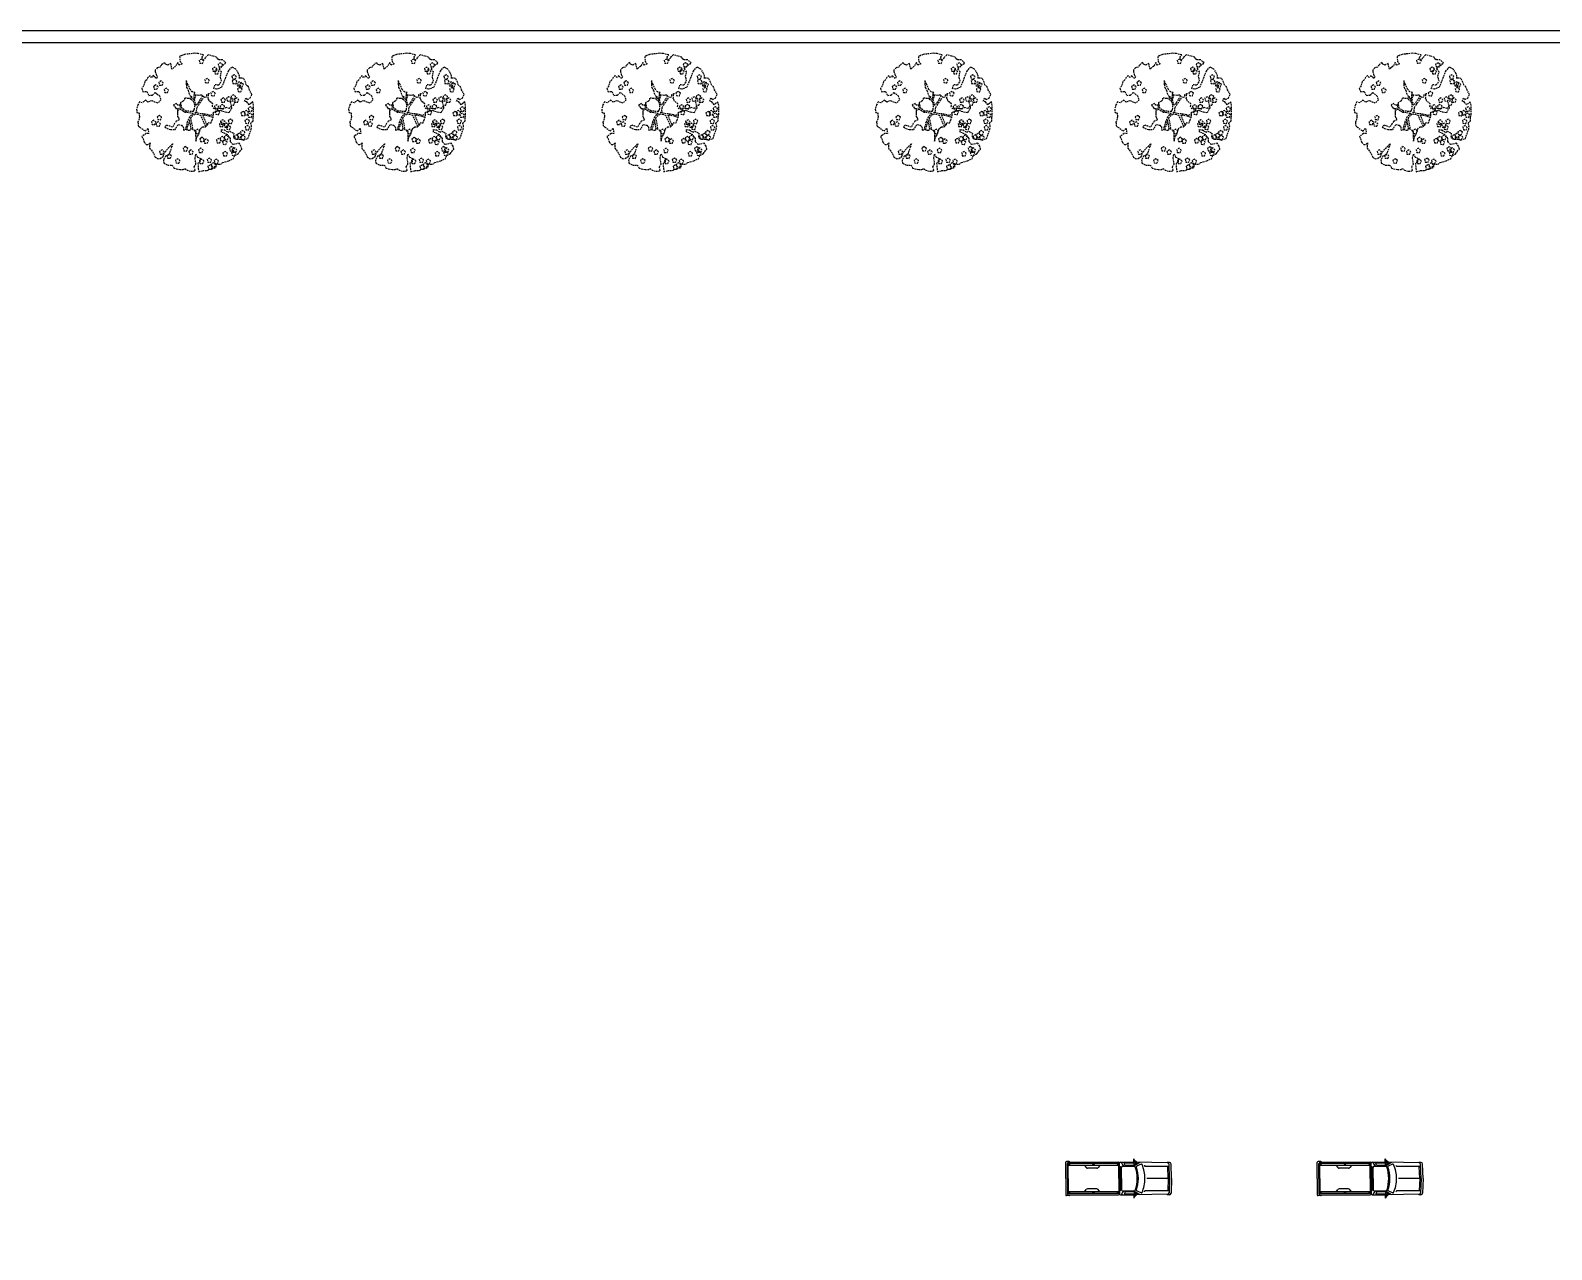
# Model space of a CAD drawing. Header units: feet. Extents: x 655 to 3246, y 42 to 1922.
# Drawn here: x 925.1 to 1174.2, y 493.4 to 693 of the extents above; entities that cross this region are included whole.
import ezdxf

# ---------------------------------------------------------------- set-up
doc = ezdxf.new("R2010")
doc.units = ezdxf.units.FT
doc.header["$MEASUREMENT"] = 0
doc.linetypes.add('DASHED', pattern=[0.75, 0.5, -0.25])
doc.layers.add('ARBOL', color=84, linetype='Continuous')
doc.styles.add('ATTR', font='romans.shx', dxfattribs={"width": 0.8, "height": 1.114828})

# ---------------------------------------------------------------- blocks, each defined once
blk = doc.blocks.new('Large Pickup Truck PV')
at = {"linetype": 'Continuous'}
for p, q in [((-209, 0), (-209, 32.1)), ((-202.2, 33.5), (-207.6, 33.5)), ((-203.3, 32.1), (-104.7, 32.1)), ((-200.9, 32.8), (-200.6, 32.1)), ((-102.8, 0), (-102.8, 30.3)), ((-101, 32.3), (-70.4, 32.3)), ((-92.2, 26.5), (-93.3, 30.1)), ((-68.1, 30.6), (-92.9, 30.6)), ((-74.9, 33.2), (-74.9, 38.8)), ((-73.3, 35.8), (-74.9, 38.8)), ((-73.5, 34.8), (-74.9, 33.2)), ((-68, 30), (-74.9, 26.2)), ((-74.1, 26.6), (-74.1, 30.6)), ((-70.5, 32.3), (-73.5, 34.8)), ((-69, 32.3), (-73.3, 35.8)), ((-7.6, 30.8), (-70.4, 32.3)), ((-8.7, 31.5), (-9.4, 30.8)), ((-4.4, 31.8), (-8, 31.8)), ((-209, 0), (-209, -32.1)), ((-205.7, 0), (-205.7, 29.8)), ((-102.8, 29.6), (-205.7, 29.6)), ((-104.4, 26), (-205.7, 26)), ((-205.7, 0), (-205.7, -29.8)), ((-204, 0), (-204, 26)), ((-204, 0), (-204, -26)), ((-203.9, 28.9), (-201.7, 28.9)), ((-203.9, 27.8), (-203.9, 28.9)), ((-203.9, 27.8), (-203.9, 26.7)), ((-203.9, 26.7), (-201.7, 26.7)), ((-201.7, 28.9), (-201.7, 27.8)), ((-201.7, 26.7), (-201.7, 27.8)), ((-171.8, 26), (-168.6, 21.7)), ((-147.5, 20.4), (-166, 20.4)), ((-153.1, 28.9), (-155.4, 28.9)), ((-155.4, 28.9), (-155.4, 27.8)), ((-155.4, 26.7), (-155.4, 27.8)), ((-153.1, 26.7), (-155.4, 26.7)), ((-153.1, 27.8), (-153.1, 28.9)), ((-153.1, 27.8), (-153.1, 26.7)), ((-141.7, 26), (-144.9, 21.7)), ((-104.5, 28.9), (-106.8, 28.9)), ((-106.8, 28.9), (-106.8, 27.8)), ((-106.8, 26.7), (-106.8, 27.8)), ((-104.5, 26.7), (-106.8, 26.7)), ((-104.5, 27.8), (-104.5, 28.9)), ((-104.5, 27.8), (-104.5, 26.7)), ((-104.4, 0), (-104.4, 26)), ((-104.4, 0), (-104.4, -26)), ((-102.8, 0), (-102.8, -30.3)), ((-101.4, 0), (-101.4, 22.9)), ((-101.4, 0), (-101.4, -22.9)), ((-100.6, 23.2), (-100.4, 23)), ((-100.2, 0), (-100.2, 22.4)), ((-100.2, 0), (-100.2, -22.4)), ((-98.9, 0), (-98.9, 22.1)), ((-98.9, 0), (-98.9, -22.1)), ((-96.5, 24.5), (-73.4, 24.5)), ((-75.3, 26.1), (-91.6, 26.1)), ((-60.4, 28.3), (-69, 24.4)), ((-53.8, 26.2), (-53.6, 25.2)), ((-4.9, 24.1), (-52.1, 24.1)), ((-3.9, 0), (-48.9, 0)), ((-6.6, 0), (-7.7, 24.1)), ((-6.6, 0), (-7.7, -24.1)), ((-3.9, 0), (-5.1, 28.3)), ((-3.9, 0), (-5.1, -28.3)), ((0, 0), (-1.2, 28.7)), ((0, 0), (-1.2, -28.7)), ((-104.4, -26), (-205.7, -26)), ((-102.8, -29.6), (-205.7, -29.6)), ((-203.9, -26.7), (-201.7, -26.7)), ((-203.9, -27.8), (-203.9, -26.7)), ((-203.9, -27.8), (-203.9, -28.9)), ((-203.9, -28.9), (-201.7, -28.9)), ((-201.7, -26.7), (-201.7, -27.8)), ((-201.7, -28.9), (-201.7, -27.8)), ((-171.8, -26), (-168.6, -21.7)), ((-147.5, -20.4), (-166, -20.4)), ((-155.4, -26.7), (-155.4, -27.8)), ((-153.1, -26.7), (-155.4, -26.7)), ((-155.4, -28.9), (-155.4, -27.8)), ((-153.1, -28.9), (-155.4, -28.9)), ((-153.1, -27.8), (-153.1, -26.7)), ((-153.1, -27.8), (-153.1, -28.9)), ((-141.7, -26), (-144.9, -21.7)), ((-106.8, -26.7), (-106.8, -27.8)), ((-104.5, -26.7), (-106.8, -26.7)), ((-106.8, -28.9), (-106.8, -27.8)), ((-104.5, -28.9), (-106.8, -28.9)), ((-104.5, -27.8), (-104.5, -26.7)), ((-104.5, -27.8), (-104.5, -28.9)), ((-100.6, -23.2), (-100.4, -23)), ((-96.5, -24.5), (-73.4, -24.5)), ((-92.2, -26.5), (-93.3, -30.1)), ((-75.3, -26.1), (-91.6, -26.1)), ((-68, -30), (-74.9, -26.2)), ((-74.1, -26.6), (-74.1, -30.6)), ((-60.4, -28.3), (-69, -24.4)), ((-53.8, -26.2), (-53.6, -25.2)), ((-4.9, -24.1), (-52.1, -24.1)), ((-202.2, -33.5), (-207.6, -33.5)), ((-203.3, -32.1), (-104.7, -32.1)), ((-200.9, -32.8), (-200.6, -32.1)), ((-101, -32.3), (-70.4, -32.3)), ((-68.1, -30.6), (-92.9, -30.6)), ((-73.5, -34.8), (-74.9, -33.2)), ((-74.9, -33.2), (-74.9, -38.8)), ((-73.3, -35.8), (-74.9, -38.8)), ((-70.5, -32.3), (-73.5, -34.8)), ((-69, -32.3), (-73.3, -35.8)), ((-7.6, -30.8), (-70.4, -32.3)), ((-8.7, -31.5), (-9.4, -30.8)), ((-4.4, -31.8), (-8, -31.8))]:
    blk.add_line(p, q, dxfattribs=at)
for centre, radius, start, end in [((-207.6, 32.1), 1.39, 90, 180), ((-203.3, 29.8), 2.31, 90, 180), ((-202.2, 32.1), 1.39, 29.4972, 90), ((-104.7, 30.3), 1.86, 360, 90), ((-101, 30.4), 1.86, 90, 180), ((-67.4, 45.6), 34.7, 202.5926, 217.5818), ((-92.9, 30.2), 0.385, 90, 196.3203), ((-131.6, 135.9), 124.6, 296.6206, 303.6232), ((-68.1, 30.3), 0.313, 298.9696, 90), ((-8, 30.7), 1.05, 90, 135.0818), ((-7.7, 28.2), 2.54, 2.4683, 88.614), ((-4.4, 28.6), 3.18, 2.4683, 90), ((-166, 23.6), 3.29, 216.138, 270), ((-147.5, 23.6), 3.29, 270, 323.862), ((-100.9, 22.9), 0.434, 47.133, 180), ((-100.9, 22.4), 0.732, 360, 47.133), ((-96.5, 22.1), 2.33, 90, 180), ((-91.6, 26.7), 0.562, 196.3203, 270), ((-75.3, 26.9), 0.831, 270, 298.9696), ((-73.4, 22.6), 1.85, 18.1308, 90), ((-141.3, 0.4), 73.3, 359.7158, 18.1308), ((-141.3, -0.4), 73.3, 341.8692, 0.2842), ((-68.5, 23.3), 1.2, 114.2403, 199.5799), ((-134, 0), 68.4, 360, 19.5799), ((-59.8, 26.9), 1.49, 23.8549, 114.2403), ((-120.6, 0), 68, 360, 23.8549), ((-52.1, 25.6), 1.48, 194.5632, 270), ((-203.3, -29.8), 2.31, 180, 270), ((-166, -23.6), 3.29, 90, 143.862), ((-147.5, -23.6), 3.29, 36.138, 90), ((-100.9, -22.9), 0.434, 180, 312.867), ((-100.9, -22.4), 0.732, 312.867, 360), ((-67.4, -45.6), 34.7, 142.4182, 157.4074), ((-96.5, -22.1), 2.33, 180, 270), ((-91.6, -26.7), 0.562, 90, 163.6797), ((-131.6, -135.9), 124.6, 56.3768, 63.3795), ((-75.3, -26.9), 0.831, 61.0304, 90), ((-73.4, -22.6), 1.85, 270, 341.8692), ((-68.5, -23.3), 1.2, 160.4201, 245.7597), ((-134, 0), 68.4, 340.4201, 360), ((-59.8, -26.9), 1.49, 245.7597, 336.1451), ((-120.6, 0), 68, 336.1451, 360), ((-52.1, -25.6), 1.48, 90, 165.4368), ((-7.7, -28.2), 2.54, 271.386, 357.5316), ((-4.4, -28.6), 3.18, 270, 357.5316), ((-207.6, -32.1), 1.39, 180, 270), ((-202.2, -32.1), 1.39, 270, 330.5028), ((-104.7, -30.3), 1.86, 270, 360), ((-101, -30.4), 1.86, 180, 270), ((-92.9, -30.2), 0.385, 163.6797, 270), ((-68.1, -30.3), 0.313, 270, 61.0304), ((-8, -30.7), 1.05, 224.9182, 270)]:
    blk.add_arc(centre, radius, start, end, dxfattribs=at)
for points in [[(-203.9, 28.9), (-203.9, 26.7), (-201.7, 28.9), (-201.7, 26.7)], [(-153.1, 28.9), (-153.1, 26.7), (-155.4, 28.9), (-155.4, 26.7)], [(-104.5, 28.9), (-104.5, 26.7), (-106.8, 28.9), (-106.8, 26.7)], [(-203.9, -28.9), (-203.9, -26.7), (-201.7, -28.9), (-201.7, -26.7)], [(-153.1, -28.9), (-153.1, -26.7), (-155.4, -28.9), (-155.4, -26.7)], [(-104.5, -28.9), (-104.5, -26.7), (-106.8, -28.9), (-106.8, -26.7)]]:
    blk.add_solid(points, dxfattribs=at)
at = {"style": 'ATTR', "width": 0.8, "flags": 9}
blk.add_attdef('ESTCODE', (0, 0), '', height=0.0439, dxfattribs=at)
blk = doc.blocks.new('TEQUENDAMA')
at = {"layer": 'ARBOL', "linetype": 'DASHED', "ltscale": 0.3}
for points in [[(-3.89, 4.53), (-4.1, 4.29), (-4.1, 4.12), (-4.01, 3.87), (-3.89, 3.63), (-3.97, 3.46), (-4.14, 3.58), (-4.26, 3.75), (-4.47, 3.54), (-4.63, 3.75), (-4.84, 3.54), (-4.96, 3.3), (-5.17, 3.13), (-5.29, 2.7), (-5.48, 2.43), (-5.35, 2.11), (-4.96, 2.14), (-4.76, 1.73), (-4.39, 1.77), (-4.1, 2.02), (-3.68, 1.69), (-3.52, 1.27), (-3.85, 0.94), (-4.47, 1.19), (-4.84, 1.03), (-5.06, 1.26), (-5.42, 0.98), (-5.71, 1.07), (-5.87, 0.78), (-6, 0.32), (-5.96, -0.01), (-5.75, -0.05), (-5.71, -0.42), (-5.75, -0.67), (-5.87, -1), (-5.83, -1.41), (-5.67, -1.49), (-5.13, -1.9), (-4.84, -1.62), (-4.76, -2.15), (-5.05, -2.15), (-5.46, -2.44), (-5.34, -2.69), (-5.21, -3.06), (-5.01, -3.27), (-4.8, -3.27), (-4.63, -3.1), (-4.67, -3.39), (-4.67, -3.64), (-4.39, -3.97), (-4.26, -4.21), (-4.1, -4.54), (-3.85, -4.71), (-3.6, -4.67), (-3.31, -4.5), (-3.1, -4.01), (-2.82, -3.68), (-2.61, -3.47), (-2.32, -3.18), (-2.44, -3.51), (-2.61, -4.01), (-2.73, -4.34), (-3.06, -4.46), (-3.27, -4.83), (-3.23, -5.16), (-2.82, -5.37), (-2.4, -5.37), (-2.24, -5.54), (-2.2, -5.66), (-1.95, -5.74), (-1.58, -5.82), (-1.25, -5.82), (-1.08, -5.7), (-0.87, -5.87), (-0.46, -5.99), (-0.13, -5.95), (-0.05, -5.87), (-0.13, -5.54), (0.04, -5.25), (-0.05, -4.63), (0.04, -4.21), (0.2, -4.54), (0.49, -4.67), (0.45, -5.04), (0.24, -5.16), (0.28, -5.74), (0.33, -6.03), (0.74, -5.91), (1.19, -5.91), (1.36, -5.82), (1.69, -5.74), (2.1, -5.58), (2.1, -5.33), (2.31, -5.25), (2.52, -5.29), (2.76, -5.08), (3.01, -5.04), (3.38, -4.92), (3.84, -4.71), (4, -4.38), (4.33, -4.21), (4.5, -3.97), (4.71, -3.72), (4.62, -3.43), (4.42, -3.14), (3.8, -3.27), (3.55, -2.98), (3.55, -2.65), (3.26, -2.28), (2.64, -1.99), (2.64, -1.74), (2.93, -1.78), (3.3, -2.03), (3.47, -1.9), (3.88, -2.11), (3.84, -2.56), (4.21, -2.73), (4.58, -2.73), (4.87, -2.81), (5.33, -2.65), (5.49, -2.19), (5.66, -1.7), (5.7, -1.37), (5.61, -1.12), (5.74, -0.96), (5.86, -0.87), (5.86, -0.5), (5.9, -0.21), (5.9, 0.74), (5.82, 1.07), (5.45, 0.78), (5.2, 1.07), (4.99, 1.15), (5.12, 1.44), (5.28, 1.31), (5.57, 1.48), (5.74, 1.81), (5.49, 2.3), (5.37, 2.59), (5.16, 2.8), (5.08, 3.09), (4.87, 3.46), (4.66, 3.5), (4.46, 3.46), (4.46, 3.71), (4.37, 3.96), (4.09, 4.41), (3.84, 4.53), (3.67, 4.62), (3.3, 4.2), (2.89, 3.13), (2.64, 2.55), (2.14, 2.35), (1.85, 2.43), (1.98, 2.84), (2.39, 2.8), (2.64, 3.21), (2.52, 3.67), (2.64, 4.12), (2.39, 4.45), (2.76, 4.78), (3.09, 5.03), (2.76, 5.36), (2.35, 5.36), (2.23, 5.44), (2.14, 5.61), (1.77, 5.73), (1.28, 5.85), (0.99, 5.56), (0.78, 5.28), (0.66, 5.61), (0.82, 5.85), (0.28, 5.98), (-0.09, 6.02), (-0.75, 5.94), (-1.12, 5.89), (-1.45, 5.77), (-1.62, 5.69), (-1.58, 5.19), (-1.37, 4.95), (-1.66, 4.82), (-1.82, 5.07), (-2.03, 4.7), (-2.4, 4.41), (-2.53, 4.99), (-2.82, 4.82), (-3.06, 4.9), (-3.15, 5.07), (-3.48, 4.82), (-3.6, 4.62)], [(0.7, 4.99), (0.81, 5.25), (0.59, 5.43), (0.35, 5.29), (0.42, 5.01)], [(2.64, 4.62), (2.75, 4.88), (2.54, 5.06), (2.29, 4.92), (2.36, 4.64)], [(-3.39, 2.76), (-3.28, 3.02), (-3.5, 3.2), (-3.74, 3.06), (-3.68, 2.78)], [(1.38, 1.25), (1.27, 1.42), (1.31, 1.73), (1.34, 1.96), (1.34, 1.9), (1.1, 1.79), (1.1, 1.55), (0.9, 1.52), (0.63, 1.76), (0.49, 1.76), (0.32, 1.73), (-0.13, 1.76), (-0.06, 2.03), (-0.33, 2.1), (-0.54, 2.34), (-0.77, 2.85), (-0.95, 3.26), (-0.95, 2.85), (-0.91, 2.54), (-0.74, 2.24), (-0.67, 1.96), (-0.54, 1.69), (-0.4, 1.62), (-0.4, 1.55), (-0.47, 1.45), (-0.71, 1.42), (-1.12, 1.45), (-1.15, 1.21), (-1.25, 1.15), (-1.53, 0.97), (-1.56, 0.74), (-1.8, 0.74), (-1.94, 0.91), (-2.24, 0.74), (-2, 0.4), (-1.9, 0.43), (-1.83, 0.12), (-1.83, -0.08), (-1.83, -0.42), (-1.73, -0.56), (-1.66, -0.76), (-1.97, -0.9), (-2.14, -1.14), (-2.35, -1.51), (-2.96, -1.28), (-3.13, -1.48), (-2.89, -1.62), (-2.55, -1.75), (-2.07, -1.75), (-1.87, -1.38), (-1.73, -1.24), (-1.42, -1.31), (-1.25, -1.48), (-1.22, -1.82), (-0.95, -1.75), (-0.74, -1.79), (-0.6, -1.82), (-0.37, -1.65), (-0.13, -1.82), (0.01, -2.06), (0.01, -2.37), (0.04, -2.91), (0.18, -2.4), (0.32, -2.26), (0.45, -1.72), (0.73, -1.45), (1, -1.48), (1.24, -1.24), (1.27, -1.04), (1.58, -1.07), (1.68, -0.76), (1.79, -0.56), (1.82, -0.12), (1.82, 0.02), (2.16, 0.12), (2.54, 0.22), (3.02, 0.05), (3.43, -0.01), (3.7, 0.46), (3.66, 0.67), (3.43, 0.4), (3.12, 0.5), (2.78, 0.36), (2.3, 0.43), (2.09, 0.36), (1.89, 0.36), (1.72, 0.6), (1.75, 0.87), (1.58, 1.01), (1.34, 1.21)], [(1.28, 3.01), (1.39, 3.27), (1.17, 3.45), (0.93, 3.31), (0.99, 3.03)], [(2.06, 4.16), (2.17, 4.42), (1.96, 4.61), (1.72, 4.46), (1.78, 4.19)], [(2.27, 3.91), (2.38, 4.17), (2.16, 4.36), (1.92, 4.21), (1.99, 3.94)], [(4.04, 3.38), (4.15, 3.64), (3.94, 3.82), (3.7, 3.68), (3.76, 3.4)], [(4.09, 2.92), (4.2, 3.18), (3.98, 3.37), (3.74, 3.22), (3.8, 2.95)], [(4.54, 2.68), (4.65, 2.94), (4.44, 3.12), (4.19, 2.98), (4.26, 2.7)], [(-3.93, 2.35), (-3.82, 2.61), (-4.03, 2.79), (-4.28, 2.65), (-4.21, 2.37)], [(-2.86, 2.02), (-2.75, 2.28), (-2.96, 2.46), (-3.2, 2.32), (-3.14, 2.04)], [(1.9, 1.69), (2.01, 1.95), (1.79, 2.13), (1.55, 1.99), (1.61, 1.71)], [(3.51, 1.15), (3.62, 1.41), (3.4, 1.6), (3.16, 1.45), (3.23, 1.17)], [(3.96, 1.36), (4.07, 1.62), (3.86, 1.8), (3.62, 1.66), (3.68, 1.38)], [(4.62, 2.1), (4.73, 2.36), (4.52, 2.54), (4.28, 2.4), (4.34, 2.12)], [(4.75, 2.59), (4.86, 2.85), (4.64, 3.04), (4.4, 2.89), (4.46, 2.62)], [(2.27, 0.32), (2.38, 0.58), (2.16, 0.77), (1.92, 0.62), (1.99, 0.35)], [(2.35, -0.21), (2.46, 0.05), (2.25, 0.23), (2, 0.09), (2.07, -0.19)], [(2.85, 0.37), (2.96, 0.63), (2.74, 0.81), (2.5, 0.67), (2.56, 0.39)], [(2.93, 1.03), (3.04, 1.29), (2.83, 1.47), (2.58, 1.33), (2.65, 1.05)], [(3.88, 0.74), (3.99, 1), (3.78, 1.18), (3.53, 1.04), (3.6, 0.76)], [(4.29, 1.03), (4.4, 1.29), (4.19, 1.47), (3.95, 1.33), (4.01, 1.05)], [(4.95, -0.34), (5.06, -0.08), (4.85, 0.11), (4.61, -0.04), (4.67, -0.31)], [(5.28, -0.25), (5.39, 0.01), (5.18, 0.19), (4.94, 0.05), (5, -0.23)], [(5.7, 0.12), (5.81, 0.38), (5.59, 0.56), (5.35, 0.42), (5.42, 0.14)], [(-4.14, -1.24), (-4.03, -0.98), (-4.24, -0.8), (-4.48, -0.94), (-4.42, -1.22)], [(-3.68, -1.41), (-3.57, -1.15), (-3.79, -0.96), (-4.03, -1.11), (-3.97, -1.38)], [(-3.56, -0.75), (-3.45, -0.49), (-3.66, -0.3), (-3.9, -0.45), (-3.84, -0.72)], [(2.76, -1.45), (2.87, -1.19), (2.66, -1), (2.42, -1.15), (2.48, -1.43)], [(2.89, -1.2), (3, -0.94), (2.78, -0.76), (2.54, -0.9), (2.61, -1.18)], [(3.26, -1.53), (3.37, -1.27), (3.16, -1.09), (2.91, -1.23), (2.98, -1.51)], [(3.47, -1.74), (3.58, -1.48), (3.36, -1.29), (3.12, -1.44), (3.18, -1.71)], [(3.67, -1.12), (3.78, -0.86), (3.57, -0.67), (3.33, -0.82), (3.39, -1.1)], [(5.37, -1.12), (5.48, -0.86), (5.26, -0.67), (5.02, -0.82), (5.08, -1.1)], [(5.41, -1.78), (5.52, -1.52), (5.3, -1.33), (5.06, -1.48), (5.13, -1.76)], [(5.66, -0.5), (5.77, -0.24), (5.55, -0.06), (5.31, -0.2), (5.37, -0.48)], [(0.33, -2.15), (0.44, -1.89), (0.22, -1.71), (-0.02, -1.85), (0.04, -2.13)], [(0.78, -2.98), (0.89, -2.72), (0.68, -2.53), (0.43, -2.68), (0.5, -2.95)], [(1.19, -3.14), (1.3, -2.88), (1.09, -2.7), (0.85, -2.84), (0.91, -3.12)], [(2.47, -3.1), (2.58, -2.84), (2.37, -2.65), (2.13, -2.8), (2.19, -3.08)], [(2.85, -2.89), (2.96, -2.63), (2.74, -2.45), (2.5, -2.59), (2.56, -2.87)], [(3.09, -3.27), (3.2, -3.01), (2.99, -2.82), (2.75, -2.97), (2.81, -3.24)], [(3.26, -2.77), (3.37, -2.51), (3.16, -2.32), (2.91, -2.47), (2.98, -2.75)], [(4.29, -2.73), (4.4, -2.47), (4.19, -2.28), (3.95, -2.43), (4.01, -2.7)], [(4.58, -2.56), (4.69, -2.3), (4.48, -2.12), (4.24, -2.26), (4.3, -2.54)], [(4.91, -2.28), (5.02, -2.01), (4.81, -1.83), (4.57, -1.98), (4.63, -2.25)], [(4.95, -2.77), (5.06, -2.51), (4.85, -2.32), (4.61, -2.47), (4.67, -2.75)], [(-3.31, -4.26), (-3.2, -4), (-3.41, -3.81), (-3.66, -3.96), (-3.59, -4.23)], [(-2.57, -4.67), (-2.46, -4.41), (-2.67, -4.22), (-2.91, -4.37), (-2.85, -4.64)], [(-0.91, -3.93), (-0.8, -3.67), (-1.02, -3.48), (-1.26, -3.63), (-1.2, -3.9)], [(-0.34, -4.26), (-0.23, -4), (-0.44, -3.81), (-0.68, -3.96), (-0.62, -4.23)], [(0.66, -4.09), (0.77, -3.83), (0.55, -3.64), (0.31, -3.79), (0.37, -4.07)], [(1.52, -5.08), (1.63, -4.82), (1.42, -4.64), (1.18, -4.78), (1.24, -5.06)], [(3.14, -4.42), (3.25, -4.16), (3.03, -3.97), (2.79, -4.12), (2.85, -4.4)], [(3.8, -3.93), (3.91, -3.67), (3.69, -3.48), (3.45, -3.63), (3.51, -3.9)], [(4, -4.38), (4.11, -4.12), (3.9, -3.93), (3.66, -4.08), (3.72, -4.36)], [(4.09, -4.05), (4.2, -3.79), (3.98, -3.6), (3.74, -3.75), (3.8, -4.03)], [(-1.7, -5.16), (-1.59, -4.9), (-1.8, -4.72), (-2.05, -4.86), (-1.98, -5.14)], [(0.74, -5.21), (0.85, -4.94), (0.64, -4.76), (0.39, -4.9), (0.46, -5.18)], [(1.61, -5.78), (1.72, -5.52), (1.5, -5.34), (1.26, -5.48), (1.32, -5.76)], [(1.94, -5.58), (2.05, -5.32), (1.83, -5.13), (1.59, -5.28), (1.65, -5.55)], [(2.23, -5.21), (2.34, -4.94), (2.12, -4.76), (1.88, -4.9), (1.94, -5.18)]]:
    blk.add_lwpolyline(points, close=True, dxfattribs=at)
for points in [[(-0.12, 2.02), (-0.2, 1.31), (-0.42, 1.48)], [(0.71, 1.68), (0.32, 1.08), (0.07, 0.71), (-0.11, 1.23), (0.03, 1.72)], [(-1.6, 0.71), (-1.54, 0.42), (-1.85, 0.34)], [(-0.26, -0.1), (-1.09, 0.01), (-1.5, 0.3), (-1.83, 0.21)], [(-0.22, 0.09), (-0.98, 0.13), (-1.4, 0.44), (-1.5, 0.92)], [(-0.22, 0.11), (-0.16, 0.25), (-0.11, 0.3), (-0.07, 0.75), (-0.2, 1.12), (-0.61, 1.42)], [(0.17, -0.05), (0.11, 0.15), (0.15, 0.5), (0.32, 0.77), (0.8, 1.48)], [(-0.24, -0.1), (-0.63, -0.47), (-0.84, -0.97), (-1.05, -1.79)], [(-0.45, -1.69), (-0.61, -0.76), (-0.92, -1.79)], [(1.04, -1.42), (0.53, -0.3), (-0.11, -0.16), (-0.51, -0.57), (-0.3, -1.67)], [(0.2, -0.05), (0.96, -0.14), (1.56, -0.28), (1.79, -0.12)], [(1.75, -0.51), (1.37, -0.39), (0.73, -0.26), (1.15, -1.34)]]:
    blk.add_lwpolyline(points, dxfattribs=at)
blk.add_point((0, 0), dxfattribs=at)

msp = doc.modelspace()

# ---------------------------------------------------------------- linework, layer by layer
for points in [[(687.02877, 693.03968), (1634.29763, 693.03968), (1634.29763, 42.13458), (1624.29763, 42.13458)], [(687.02877, 691.03968), (1632.29763, 691.03968), (1632.29763, 44.13458), (1624.29763, 44.13458)]]:
    msp.add_lwpolyline(points)

# ---------------------------------------------------------------- block references
at = {"xscale": 0.083, "yscale": 0.083, "zscale": 0.083}
for p in [(1112.01264, 505.02779), (1153.21513, 505.02779)]:
    msp.add_blockref('Large Pickup Truck PV', p, dxfattribs=at)
at = {"layer": 'ARBOL', "linetype": 'DASHED', "xscale": 1.61, "yscale": 1.61, "zscale": 1.61}
for p in [(952.1595, 679.61211), (986.88493, 679.61211), (1028.3314, 679.61211), (1073.1384, 679.61211), (1112.34452, 679.61211), (1151.55064, 679.61211)]:
    msp.add_blockref('TEQUENDAMA', p, dxfattribs=at)

doc.saveas('drawing.dxf')
